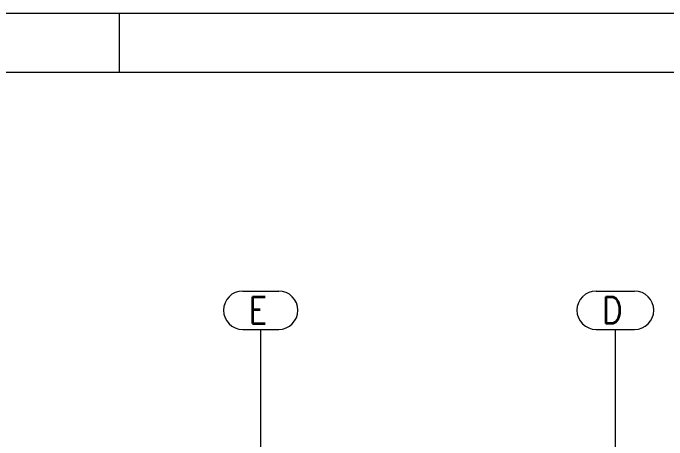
# Model space of a CAD drawing. Header units: millimetres. Extents: x 2 to 845, y 5 to 599.
# Drawn here: x 326.6 to 437.2, y 526.7 to 599 of the extents above; entities that cross this region are included whole.
import ezdxf

# ---------------------------------------------------------------- set-up
doc = ezdxf.new("R2010")
doc.units = ezdxf.units.MM
doc.linetypes.add('XKITLINE00', pattern=[0])
doc.layers.add('Grelha', color=4, linetype='Continuous', lineweight=0)
doc.layers.add('Outro tipo de objeto', color=7, linetype='Continuous', lineweight=0)
doc.styles.add('ROMANS', font='ROMANS__.TTF')

# ---------------------------------------------------------------- blocks, each defined once
blk = doc.blocks.new('*A233')
at = {"layer": 'Grelha', "color": 7, "linetype": 'XKITLINE00', "lineweight": 0}
blk.add_line((368.47, 468.33), (368.47, 545.42), dxfattribs=at)
at = {"layer": 'Grelha', "color": 1, "style": 'ROMANS', "width": 0.85}
blk.add_text('E', height=4.5, dxfattribs=at).set_placement((366.43, 546.42))
blk = doc.blocks.new('*A234')
at = {"layer": 'Grelha', "color": 7, "linetype": 'XKITLINE00', "lineweight": 0}
for p, q in [((365.43, 551.92), (371.52, 551.92)), ((365.43, 545.42), (371.52, 545.42))]:
    blk.add_line(p, q, dxfattribs=at)
for centre, start, end in [((365.43, 548.67), 90, 270), ((371.52, 548.67), 270, 90)]:
    blk.add_arc(centre, 3.25, start, end, dxfattribs=at)
blk = doc.blocks.new('*A257')
at = {"layer": 'Grelha', "color": 7, "linetype": 'XKITLINE00', "lineweight": 0}
blk.add_line((428.47, 461.13), (428.47, 545.42), dxfattribs=at)
at = {"layer": 'Grelha', "color": 1, "style": 'ROMANS', "width": 0.85}
blk.add_text('D', height=4.5, dxfattribs=at).set_placement((426.22, 546.42))
blk = doc.blocks.new('*A258')
at = {"layer": 'Grelha', "color": 7, "linetype": 'XKITLINE00', "lineweight": 0}
for p, q in [((425.22, 551.92), (431.72, 551.92)), ((425.22, 545.42), (431.72, 545.42))]:
    blk.add_line(p, q, dxfattribs=at)
for centre, start, end in [((425.22, 548.67), 90, 270), ((431.72, 548.67), 270, 90)]:
    blk.add_arc(centre, 3.25, start, end, dxfattribs=at)

msp = doc.modelspace()

# ---------------------------------------------------------------- linework, layer by layer
at = {"layer": 'Outro tipo de objeto', "color": 7, "linetype": 'XKITLINE00', "lineweight": 0}
msp.add_line((4, 599), (845, 599), dxfattribs=at)
at = {"layer": 'Outro tipo de objeto', "color": 2, "linetype": 'XKITLINE00', "lineweight": 0}
msp.add_line((344.5, 599), (344.5, 589), dxfattribs=at)
at = {"layer": 'Outro tipo de objeto', "color": 6, "linetype": 'XKITLINE00', "lineweight": 0}
msp.add_line((29, 589), (835, 589), dxfattribs=at)

# ---------------------------------------------------------------- block references
at = {"lineweight": 0}
for name in ['*A234', '*A233', '*A258', '*A257']:
    msp.add_blockref(name, (0, 0), dxfattribs=at)

doc.saveas('drawing.dxf')
